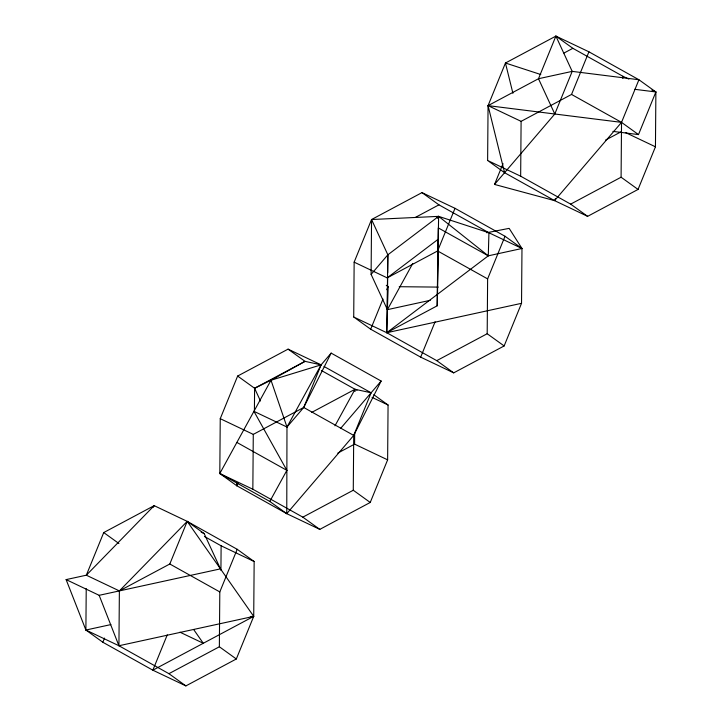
<?xml version="1.0" encoding="UTF-8"?>
<svg xmlns="http://www.w3.org/2000/svg" width="722" height="722" viewBox="0 0 722 722"><rect width="100%" height="100%" fill="white"/><g stroke="black" fill="none" stroke-linecap="round" stroke-linejoin="round"><path stroke-width="1.08" d="M373.788 394.708L388.066 404.997L387.624 459.842L370.233 502.467L319.801 529.379L286.76 513.667L236.762 485.735L236.771 483.027M286.76 513.667L286.977 427.045L271.003 380.232L305.027 361.352L321.11 364.854L331.154 353.112L381.153 381.045L353.717 435.411L286.76 513.667L269.802 501.447L219.804 473.515L220.246 418.679L237.637 376.054L288.069 349.141L321.11 364.854L303.718 407.479L286.977 427.045L253.936 411.332L286.869 470.356L269.802 501.447M185.888 685.9L168.93 673.68L118.931 645.748L85.891 630.035L66.117 579.604L86.333 575.199L103.724 532.565L154.165 505.653L187.206 521.374L237.195 549.298L254.153 561.517L253.72 616.362L236.32 658.987L185.888 685.9L152.847 670.187L102.849 642.255L85.891 630.035L86.225 588.629M152.911 507.53L154.165 505.653L86.333 575.199L119.374 590.912L169.805 563.999L187.206 521.374L253.72 616.362L118.931 645.748L119.374 590.912L187.206 521.374L204.164 533.585L220.463 568.864L99.158 595.316L66.117 579.604M236.32 658.987L219.362 646.768L219.804 591.923L237.195 549.298M220.923 570.425L221.122 545.805L204.452 536.491M319.801 529.379L302.843 517.16L252.844 489.236L253.278 434.391L303.718 407.479L331.154 353.112M254.406 411.775L254.595 388.265L237.637 376.054M353.717 317.003L354.15 262.158L371.55 219.533L421.982 192.621L455.022 208.333L505.021 236.265L521.979 248.485L521.537 303.321L504.146 345.946L453.705 372.859L420.664 357.146L370.675 329.214L353.717 317.003L386.757 332.716L436.747 360.648L453.705 372.859M370.233 502.467L353.275 490.247L353.717 435.411L371.108 392.786L324.052 366.496M337.779 453.1L354.592 444.129L354.673 432.938M355.007 391.523L355.025 389.284L321.371 370.485M430.267 300.307L387.407 309.657L371.108 274.378L371.55 219.533L438.615 216.365L488.938 232.764L521.979 248.485L488.28 255.832L386.757 332.716L387.849 254.812L371.55 219.533M387.669 276.743L387.407 309.657L412.74 263.503M387.705 272.717L387.849 254.812L438.615 216.365L488.28 255.832L488.938 232.764L438.94 204.84L421.982 192.621M386.279 285.307L388.066 286.589L386.757 332.716L437.189 305.803L438.615 216.365L436.476 217.024M437.189 305.803L437.956 239.424L387.191 277.871L354.15 262.158M487.621 160.483L488.063 105.638L505.454 63.013L555.895 36.1L588.926 51.813L638.925 79.745L655.883 91.965L655.45 146.801L638.049 189.435L587.618 216.347L554.577 200.626L504.579 172.702L487.621 160.483L520.661 176.195L570.66 204.127L587.618 216.347M504.146 345.946L487.188 333.735L487.621 278.891L505.021 236.265M520.661 176.195L521.103 121.35L571.535 94.438L588.926 51.813M638.049 189.435L621.091 177.215L621.534 122.37L638.925 79.745L572.194 71.379L538.495 78.725L488.063 105.638L504.579 172.702M622.824 78.49L622.842 76.252L572.853 48.32L555.895 36.1L538.495 78.725L554.794 114.004L494.534 184.435L554.577 200.626L621.534 122.37L638.492 134.59L655.883 91.965L651.876 90.06M437.514 294.269L438.281 227.899L488.28 255.832M102.849 642.255L104.546 638.095M167.278 634.837L152.847 670.187L253.72 616.362L250.363 616.525M286.977 427.045L321.11 364.854L271.003 380.232L219.804 473.515L236.762 485.735L238.034 482.621M370.675 329.214L382.976 299.07M386.793 289.712L388.066 286.589M387.191 277.871L437.622 250.958L455.022 208.333M420.664 357.146L435.095 321.804M494.534 184.435L503.026 163.641M554.794 114.004L572.194 71.379L555.895 36.1M554.577 200.626L555.426 198.55M236.762 485.735L237.845 483.758M437.532 218.333L438.615 216.365M334.981 425.809L355.025 389.284L371.108 392.786M371.108 274.378L387.849 254.812M340.54 428.507L381.153 381.045M563.945 53.067L572.853 48.32M415.204 217.502L438.94 204.84M605.596 140.059L621.416 131.621M570.66 204.127L621.091 177.215M260.48 401.008L254.595 388.265L305.027 361.352L288.069 349.141M311.516 412.506L355.025 389.284L357.029 390.241M436.747 360.648L487.188 333.735M302.843 517.16L353.275 490.247M168.93 673.68L219.362 646.768M254.595 388.265L271.003 380.232M386.757 332.716L521.537 303.321M85.891 630.035L110.899 624.584M486.7 232.746L509.154 228.36L521.979 248.485M399.23 286.706L438.281 287.103M634.755 89.311L655.883 91.965M612.906 131.377L638.492 134.59M540.787 74.528L505.454 63.013L512.918 93.3M622.842 76.252L628.853 79.104M625.414 132.523L655.45 146.801M521.103 121.35L488.063 105.638L621.534 122.37L571.535 94.438M372.047 397.38L388.066 404.997M354.592 444.129L387.624 459.842M220.246 418.679L253.278 434.391M219.804 473.515L252.844 489.236M201.158 532.159L204.164 533.585M221.122 545.805L254.153 561.517M179.958 632.183L203.288 643.275L193.695 629.575M437.622 250.958L487.621 278.891M303.718 407.479L353.717 435.411M236.87 442.424L286.869 470.356M169.805 563.999L219.804 591.923M103.724 532.565L118.904 543.504M99.158 595.316L118.931 645.748"/></g></svg>
